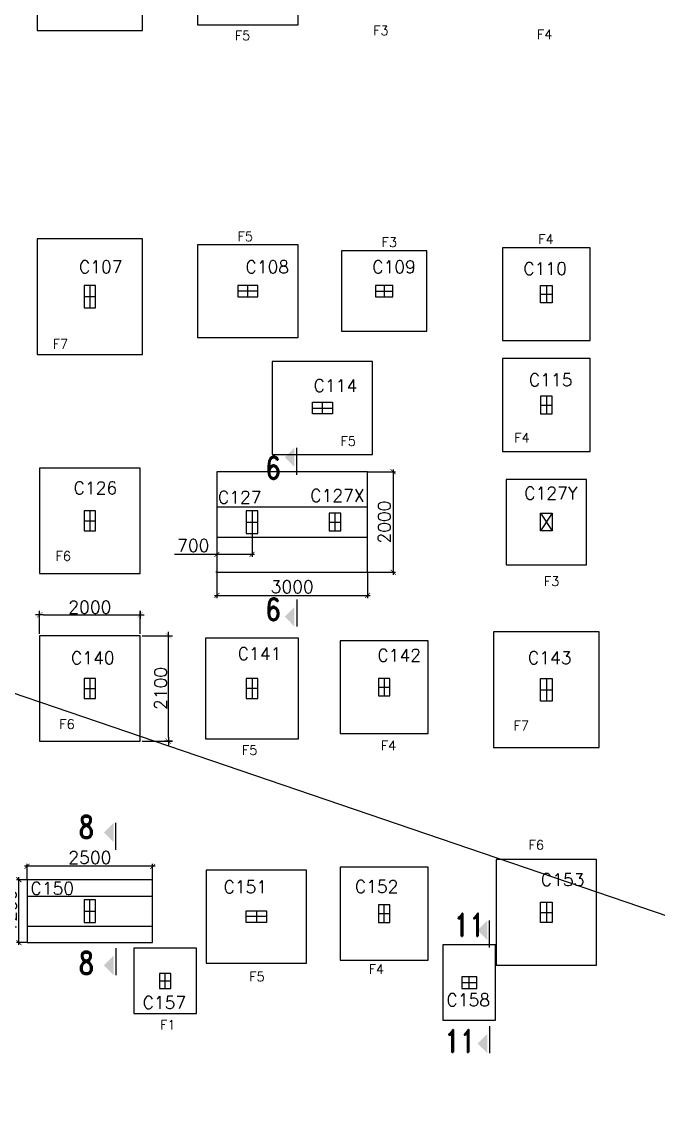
# Model space of a CAD drawing. Extents: x -135417 to 231627, y -456934 to -124458.
# Drawn here: x 51183 to 63851, y -383897 to -362100 of the extents above; entities that cross this region are included whole.
import ezdxf
from ezdxf.enums import TextEntityAlignment as Align

# ---------------------------------------------------------------- set-up
doc = ezdxf.new("R2010")
doc.units = 0
doc.header["$LTSCALE"] = 1000
doc.header["$MEASUREMENT"] = 0
doc.layers.get('0').update_dxf_attribs({"linetype": 'CONTINUOUS'})
doc.layers.get('DEFPOINTS').update_dxf_attribs({"linetype": 'CONTINUOUS'})
for name, color, linetype in [('BEAM', 4, 'CONTINUOUS'), ('COLU-1', 3, 'CONTINUOUS'), ('CON', 2, 'CONTINUOUS'), ('DIM', 9, 'CONTINUOUS'), ('ECPL', 5, 'CONTINUOUS'), ('FOOT', 4, 'CONTINUOUS'), ('SECT', 6, 'CONTINUOUS'), ('TXT1', 2, 'CONTINUOUS')]:
    doc.layers.add(name, color=color, linetype=linetype)
doc.styles.add('ROMAND', font='romand.shx')
doc.styles.add('ROMANS', font='r.shx', dxfattribs={"height": 250})
doc.dimstyles.new('INT', dxfattribs={"dimtxt": 200, "dimasz": 80, "dimexe": 80, "dimexo": 40, "dimgap": 30, "dimtad": 1, "dimdec": 0, "dimzin": 0, "dimtxsty": 'ROMANS', "dimblk": 'DIMTICK', "dimblk1": 'DIMTICK', "dimblk2": 'DIMTICK', "dimsah": 1, "dimcen": -0.25, "dimclrd": 7, "dimclre": 7, "dimclrt": 4, "dimazin": 3, "dimtfac": 1, "dimtdec": 0, "dimtix": 1, "dimtofl": 0, "dimtmove": 0, "dimatfit": 3, "dimtolj": 1, "dimtzin": 0})
doc.dimstyles.new('NEW', dxfattribs={"dimtxt": 250, "dimasz": 100, "dimexe": 50, "dimexo": 0.03, "dimgap": 50, "dimtad": 1, "dimdec": 0, "dimrnd": 1e-05, "dimzin": 0, "dimtxsty": 'ROMANS', "dimblk": 'ARCHTICK', "dimblk1": 'ARCHTICK', "dimblk2": 'ARCHTICK', "dimsah": 1, "dimcen": 0, "dimdle": 50, "dimclrd": 7, "dimclre": 7, "dimclrt": 4, "dimazin": 3, "dimtfac": 1, "dimtdec": 0, "dimtofl": 0, "dimtmove": 0, "dimatfit": 3, "dimtolj": 1, "dimtzin": 0})

# ---------------------------------------------------------------- blocks, each defined once
blk = doc.blocks.new('DIMTICK')
for p, q in [((-1, 0), (1, 0)), ((0, 1), (0, -1))]:
    blk.add_line(p, q)
at = {"color": 2, "const_width": 0.1}
blk.add_lwpolyline([(0.71, 0.71), (-0.71, -0.71)], dxfattribs=at)
blk = doc.blocks.new('*D106')
at = {"color": 7, "linetype": 'BYBLOCK'}
for p, q in [((53576, -374328), (54180, -374328)), ((54100, -376348), (54100, -374408)), ((53576, -376428), (54180, -376428))]:
    blk.add_line(p, q, dxfattribs=at)
at = {"layer": 'DEFPOINTS', "color": 0, "linetype": 'BYBLOCK'}
for p in [(53536, -374328), (54100, -374328), (53536, -376428)]:
    blk.add_point(p, dxfattribs=at)
at = {"color": 7, "linetype": 'BYBLOCK', "xscale": 80, "yscale": 80, "zscale": 80}
for p, rotation in [((54100, -374328), 90), ((54100, -376428), 270)]:
    blk.add_blockref('DIMTICK', p, dxfattribs=dict(at, rotation=rotation))
at = {"color": 4, "linetype": 'BYBLOCK', "insert": (53945, -375378), "char_height": 250, "attachment_point": 5, "rotation": 90, "style": 'ROMANS'}
blk.add_mtext('\\A1;2100', dxfattribs=at)
blk = doc.blocks.new('*D107')
at = {"color": 7, "linetype": 'BYBLOCK'}
for p, q in [((51536, -374288), (51536, -373833)), ((51616, -373913), (53456, -373913)), ((53536, -374288), (53536, -373833))]:
    blk.add_line(p, q, dxfattribs=at)
at = {"layer": 'DEFPOINTS', "color": 0, "linetype": 'BYBLOCK'}
for p in [(53536, -373913), (51536, -374328), (53536, -374328)]:
    blk.add_point(p, dxfattribs=at)
at = {"color": 7, "linetype": 'BYBLOCK', "xscale": 80, "yscale": 80, "zscale": 80, "rotation": 180}
blk.add_blockref('DIMTICK', (51536, -373913), dxfattribs=at)
at = {"color": 7, "linetype": 'BYBLOCK', "xscale": 80, "yscale": 80, "zscale": 80}
blk.add_blockref('DIMTICK', (53536, -373913), dxfattribs=at)
at = {"color": 4, "linetype": 'BYBLOCK', "insert": (52536, -373758), "char_height": 250, "attachment_point": 5, "style": 'ROMANS'}
blk.add_mtext('\\A1;2000', dxfattribs=at)
blk = doc.blocks.new('_ARCHTICK')
at = {"color": 0, "linetype": 'BYBLOCK', "const_width": 0.15}
blk.add_lwpolyline([(-0.5, -0.5), (0.5, 0.5)], dxfattribs=at)
blk = doc.blocks.new('*D109')
at = {"color": 7, "linetype": 'BYBLOCK'}
for p, q in [((58066, -371063), (58625, -371063)), ((58575, -371013), (58575, -373113)), ((58066, -373063), (58625, -373063))]:
    blk.add_line(p, q, dxfattribs=at)
at = {"layer": 'DEFPOINTS', "color": 0, "linetype": 'BYBLOCK'}
for p in [(58066, -371063), (58066, -373063), (58575, -373063)]:
    blk.add_point(p, dxfattribs=at)
at = {"color": 7, "linetype": 'BYBLOCK', "xscale": 100, "yscale": 100, "zscale": 100}
for p, rotation in [((58575, -371063), 90), ((58575, -373063), 270)]:
    blk.add_blockref('_ARCHTICK', p, dxfattribs=dict(at, rotation=rotation))
at = {"color": 4, "linetype": 'BYBLOCK', "insert": (58400, -372063), "char_height": 250, "attachment_point": 5, "rotation": 90, "style": 'ROMANS'}
blk.add_mtext('\\A1;2000', dxfattribs=at)
blk = doc.blocks.new('*D95')
at = {"color": 7, "linetype": 'BYBLOCK'}
for p, q in [((55066, -373063), (55066, -373577)), ((58066, -373063), (58066, -373577)), ((55016, -373527), (58116, -373527))]:
    blk.add_line(p, q, dxfattribs=at)
at = {"layer": 'DEFPOINTS', "color": 0, "linetype": 'BYBLOCK'}
for p in [(55066, -373063), (58066, -373063), (58066, -373527)]:
    blk.add_point(p, dxfattribs=at)
at = {"color": 7, "linetype": 'BYBLOCK', "xscale": 100, "yscale": 100, "zscale": 100, "rotation": 180}
blk.add_blockref('_ARCHTICK', (55066, -373527), dxfattribs=at)
at = {"color": 7, "linetype": 'BYBLOCK', "xscale": 100, "yscale": 100, "zscale": 100}
blk.add_blockref('_ARCHTICK', (58066, -373527), dxfattribs=at)
at = {"color": 4, "linetype": 'BYBLOCK', "insert": (56566, -373352), "char_height": 250, "attachment_point": 5, "style": 'ROMANS'}
blk.add_mtext('\\A1;3000', dxfattribs=at)
blk = doc.blocks.new('*D108')
at = {"color": 7, "linetype": 'BYBLOCK'}
for p, q in [((55066, -372288), (55066, -372757)), ((55766, -372288), (55766, -372757)), ((55066, -372707), (54224, -372707)), ((55816, -372707), (55066, -372707))]:
    blk.add_line(p, q, dxfattribs=at)
at = {"layer": 'DEFPOINTS', "color": 0, "linetype": 'BYBLOCK'}
for p in [(55066, -372288), (55766, -372288), (55066, -372707)]:
    blk.add_point(p, dxfattribs=at)
at = {"color": 7, "linetype": 'BYBLOCK', "xscale": 100, "yscale": 100, "zscale": 100, "rotation": 180}
blk.add_blockref('_ARCHTICK', (55066, -372707), dxfattribs=at)
at = {"color": 7, "linetype": 'BYBLOCK', "xscale": 100, "yscale": 100, "zscale": 100}
blk.add_blockref('_ARCHTICK', (55766, -372707), dxfattribs=at)
at = {"color": 4, "linetype": 'BYBLOCK', "insert": (54595, -372532), "char_height": 250, "attachment_point": 5, "style": 'ROMANS'}
blk.add_mtext('\\A1;700', dxfattribs=at)
blk = doc.blocks.new('*D99')
at = {"color": 7, "linetype": 'BYBLOCK'}
for p, q in [((53836, -378921), (51236, -378921)), ((51286, -379188), (51286, -378871)), ((53786, -379188), (53786, -378871))]:
    blk.add_line(p, q, dxfattribs=at)
at = {"layer": 'DEFPOINTS', "color": 0, "linetype": 'BYBLOCK'}
for p in [(51286, -378921), (51286, -379188), (53786, -379188)]:
    blk.add_point(p, dxfattribs=at)
at = {"color": 7, "linetype": 'BYBLOCK', "xscale": 100, "yscale": 100, "zscale": 100, "rotation": 180}
blk.add_blockref('_ARCHTICK', (51286, -378921), dxfattribs=at)
at = {"color": 7, "linetype": 'BYBLOCK', "xscale": 100, "yscale": 100, "zscale": 100}
blk.add_blockref('_ARCHTICK', (53786, -378921), dxfattribs=at)
at = {"color": 4, "linetype": 'BYBLOCK', "insert": (52536, -378746), "char_height": 250, "attachment_point": 5, "style": 'ROMANS'}
blk.add_mtext('\\A1;2500', dxfattribs=at)
blk = doc.blocks.new('*D100')
at = {"color": 7, "linetype": 'BYBLOCK'}
for p, q in [((51286, -379188), (51073, -379188)), ((51123, -380488), (51123, -379138)), ((51286, -380438), (51073, -380438))]:
    blk.add_line(p, q, dxfattribs=at)
at = {"layer": 'DEFPOINTS', "color": 0, "linetype": 'BYBLOCK'}
for p in [(51123, -379188), (51286, -379188), (51286, -380438)]:
    blk.add_point(p, dxfattribs=at)
at = {"color": 7, "linetype": 'BYBLOCK', "xscale": 100, "yscale": 100, "zscale": 100}
for p, rotation in [((51123, -379188), 90), ((51123, -380438), 270)]:
    blk.add_blockref('_ARCHTICK', p, dxfattribs=dict(at, rotation=rotation))
at = {"color": 4, "linetype": 'BYBLOCK', "insert": (50948, -379813), "char_height": 250, "attachment_point": 5, "rotation": 90, "style": 'ROMANS'}
blk.add_mtext('\\A1;1250', dxfattribs=at)

msp = doc.modelspace()

# ---------------------------------------------------------------- linework, layer by layer
msp.add_line((-135417.0874, -311875.0444), (231626.7135, -437071.8053))
at = {"layer": 'BEAM'}
for p, q in [((55066.385, -371838.1475), (55066.385, -373063.1475)), ((55066.385, -373063.1475), (55881.385, -373063.1475))]:
    msp.add_line(p, q, dxfattribs=at)
at = {"layer": 'COLU-1'}
for points in [[(52421.385, -367798.1475), (52651.385, -367798.1475), (52651.385, -367348.1475), (52421.385, -367348.1475), (52421.385, -367798.1475)], [(55481.385, -367348.1475), (55481.385, -367578.1475), (55881.385, -367578.1475), (55881.385, -367348.1475), (55481.385, -367348.1475)], [(58221.8336, -367348.1475), (58221.8336, -367578.1475), (58571.8336, -367578.1475), (58571.8336, -367348.1475), (58221.8336, -367348.1475)], [(61511.385, -367348.1475), (61741.385, -367348.1475), (61741.385, -367698.1475), (61511.385, -367698.1475), (61511.385, -367348.1475)], [(56966.385, -369908.1475), (56966.385, -369678.1475), (57366.385, -369678.1475), (57366.385, -369908.1475), (56966.385, -369908.1475)], [(61511.385, -369908.1475), (61741.385, -369908.1475), (61741.385, -369558.1475), (61511.385, -369558.1475), (61511.385, -369908.1475)], [(52421.385, -372238.1475), (52651.385, -372238.1475), (52651.385, -371838.1475), (52421.385, -371838.1475), (52421.385, -372238.1475)], [(55651.385, -372288.1475), (55881.385, -372288.1475), (55881.385, -371838.1475), (55651.385, -371838.1475), (55651.385, -372288.1475)], [(57301.385, -372238.1475), (57531.385, -372238.1475), (57531.385, -371888.1475), (57301.385, -371888.1475), (57301.385, -372238.1475)], [(61511.385, -371888.1475), (61741.385, -371888.1475), (61741.385, -372238.1475), (61511.385, -372238.1475), (61511.385, -371888.1475)], [(52421.385, -375578.1475), (52651.385, -375578.1475), (52651.385, -375178.1475), (52421.385, -375178.1475), (52421.385, -375578.1475)], [(55651.385, -375578.1475), (55881.385, -375578.1475), (55881.385, -375178.1475), (55651.385, -375178.1475), (55651.385, -375578.1475)], [(58281.385, -375528.1475), (58511.385, -375528.1475), (58511.385, -375178.1475), (58281.385, -375178.1475), (58281.385, -375528.1475)], [(61511.385, -375178.1475), (61741.385, -375178.1475), (61741.385, -375628.1475), (61511.385, -375628.1475), (61511.385, -375178.1475)], [(52421.385, -380038.1475), (52651.385, -380038.1475), (52651.385, -379588.1475), (52421.385, -379588.1475), (52421.385, -380038.1475)], [(58281.385, -380038.1475), (58511.385, -380038.1475), (58511.385, -379688.1475), (58281.385, -379688.1475), (58281.385, -380038.1475)], [(61511.385, -379638.1475), (61741.385, -379638.1475), (61741.385, -380038.1475), (61511.385, -380038.1475), (61511.385, -379638.1475)], [(56051.385, -379808.1475), (56051.385, -380038.1475), (55651.385, -380038.1475), (55651.385, -379808.1475), (56051.385, -379808.1475)], [(53921.385, -381353.1475), (54151.385, -381353.1475), (54151.385, -381053.1475), (53921.385, -381053.1475), (53921.385, -381353.1475)], [(60241.385, -381353.1475), (60241.385, -381123.1475), (59941.385, -381123.1475), (59941.385, -381353.1475), (60241.385, -381353.1475)]]:
    msp.add_lwpolyline(points, dxfattribs=at)
at = {"layer": 'DIM'}
msp.add_line((55066.385, -373059.0815), (55046.5703, -373059.0815), dxfattribs=at)
at = {"layer": 'ECPL'}
for p, q in [((52536.385, -367348.1475), (52536.385, -367798.1475)), ((55881.385, -367463.1475), (55481.385, -367463.1475)), ((55681.385, -367578.1475), (55681.385, -367348.1475)), ((58221.8336, -367463.1475), (58571.8336, -367463.1475)), ((58396.8336, -367348.1475), (58396.8336, -367578.1475)), ((61626.385, -367348.1475), (61626.385, -367698.1475)), ((52421.385, -367573.1475), (52651.385, -367573.1475)), ((61511.385, -367523.1475), (61741.385, -367523.1475)), ((57166.385, -369908.1475), (57166.385, -369678.1475)), ((61626.385, -369558.1475), (61626.385, -369908.1475)), ((56966.385, -369793.1475), (57366.385, -369793.1475)), ((61511.385, -369733.1475), (61741.385, -369733.1475)), ((52536.385, -371838.1475), (52536.385, -372238.1475)), ((55766.385, -371838.1475), (55766.385, -372288.1475)), ((52421.385, -372038.1475), (52651.385, -372038.1475)), ((55651.385, -372063.1475), (55881.385, -372063.1475)), ((57301.385, -372063.1475), (57531.385, -372063.1475)), ((57416.385, -371888.1475), (57416.385, -372238.1475)), ((61511.385, -371888.1475), (61741.385, -372238.1475)), ((61741.385, -371888.1475), (61511.385, -372238.1475)), ((52536.385, -375178.1475), (52536.385, -375578.1475)), ((55766.385, -375178.1475), (55766.385, -375578.1475)), ((58396.385, -375178.1475), (58396.385, -375528.1475)), ((61626.385, -375178.1475), (61626.385, -375628.1475)), ((52421.385, -375378.1475), (52651.385, -375378.1475)), ((55881.385, -375378.1475), (55651.385, -375378.1475)), ((58281.385, -375353.1475), (58511.385, -375353.1475)), ((61511.385, -375403.1475), (61741.385, -375403.1475)), ((52536.385, -380038.1475), (52536.385, -379588.1475)), ((58396.385, -380038.1475), (58396.385, -379688.1475)), ((61626.385, -379638.1475), (61626.385, -380038.1475)), ((52421.385, -379813.1475), (52651.385, -379813.1475)), ((56051.385, -379923.1475), (55651.385, -379923.1475)), ((55851.385, -379808.1475), (55851.385, -380038.1475)), ((58281.385, -379863.1475), (58396.385, -379863.1475)), ((58396.385, -379863.1475), (58511.385, -379863.1475)), ((61511.385, -379838.1475), (61741.385, -379838.1475)), ((53921.385, -381203.1475), (54151.385, -381203.1475)), ((54036.385, -381353.1475), (54036.385, -381053.1475)), ((60091.385, -381353.1475), (60091.385, -381123.1475)), ((59941.385, -381238.1475), (60241.385, -381238.1475))]:
    msp.add_line(p, q, dxfattribs=at)
at = {"layer": 'FOOT'}
for p, q in [((55066.385, -371763.1475), (58066.385, -371763.1475)), ((55066.385, -372363.1475), (58066.385, -372363.1475)), ((51286.385, -379513.1475), (53786.385, -379513.1475)), ((51286.385, -380113.1475), (53786.385, -380113.1475))]:
    msp.add_line(p, q, dxfattribs=at)
for points in [[(51486.385, -362269.6487), (53586.385, -362269.6487), (53586.385, -359969.6487), (51486.385, -359969.6487)], [(54681.385, -360308.1475), (54681.385, -362158.1475), (56681.385, -362158.1475), (56681.385, -360308.1475)], [(51486.385, -368723.1475), (53586.385, -368723.1475), (53586.385, -366423.1475), (51486.385, -366423.1475)], [(54681.385, -366538.1475), (54681.385, -368388.1475), (56681.385, -368388.1475), (56681.385, -366538.1475)], [(60751.385, -368448.1475), (62501.385, -368448.1475), (62501.385, -366598.1475), (60751.385, -366598.1475)], [(59246.8336, -368263.1475), (59246.8336, -366663.1475), (57546.8336, -366663.1475), (57546.8336, -368263.1475)], [(60751.385, -370658.1475), (62501.385, -370658.1475), (62501.385, -368808.1475), (60751.385, -368808.1475)], [(56166.385, -368868.1475), (56166.385, -370718.1475), (58166.385, -370718.1475), (58166.385, -368868.1475)], [(51536.385, -373088.1475), (53536.385, -373088.1475), (53536.385, -370988.1475), (51536.385, -370988.1475)], [(55066.385, -373063.1475), (58066.385, -373063.1475), (58066.385, -371063.1475), (55066.385, -371063.1475)], [(60826.385, -372913.1475), (62426.385, -372913.1475), (62426.385, -371213.1475), (60826.385, -371213.1475)], [(60576.385, -376553.1475), (62676.385, -376553.1475), (62676.385, -374253.1475), (60576.385, -374253.1475)], [(51536.385, -376428.1475), (53536.385, -376428.1475), (53536.385, -374328.1475), (51536.385, -374328.1475)], [(54841.385, -376378.1475), (56691.385, -376378.1475), (56691.385, -374378.1475), (54841.385, -374378.1475)], [(57521.385, -376278.1475), (59271.385, -376278.1475), (59271.385, -374428.1475), (57521.385, -374428.1475)], [(60626.385, -380888.1475), (62626.385, -380888.1475), (62626.385, -378788.1475), (60626.385, -378788.1475)], [(56851.385, -380848.1475), (56851.385, -378998.1475), (54851.385, -378998.1475), (54851.385, -380848.1475)], [(57521.385, -380788.1475), (59271.385, -380788.1475), (59271.385, -378938.1475), (57521.385, -378938.1475)], [(51286.385, -380438.1475), (53786.385, -380438.1475), (53786.385, -379188.1475), (51286.385, -379188.1475)], [(53411.385, -381853.1475), (54661.385, -381853.1475), (54661.385, -380553.1475), (53411.385, -380553.1475)], [(59566.385, -381988.1475), (60616.385, -381988.1475), (60616.385, -380488.1475), (59566.385, -380488.1475)]]:
    msp.add_lwpolyline(points, close=True, dxfattribs=at)
at = {"layer": 'SECT'}
for p, q in [((56655.1992, -371119.3712), (56655.1992, -370582.1709)), ((56655.1992, -373606.7768), (56655.1992, -374143.9772)), ((53053.3119, -378590.4356), (53053.3119, -378053.2353)), ((60495.4196, -380539.5716), (60495.4196, -380002.3712)), ((53053.3119, -380551.8529), (53053.3119, -381089.0532)), ((60495.4196, -382107.8075), (60495.4196, -382645.0078))]:
    msp.add_line(p, q, dxfattribs=at)
for points in [[(56610.8514, -370969.5135), (56610.8514, -370582.1709), (56417.7346, -370776.3968)], [(56610.8514, -373756.6345), (56610.8514, -374143.9772), (56417.7346, -373949.7513)], [(53008.9641, -378440.578), (53008.9641, -378053.2353), (52815.8473, -378247.4612)], [(60451.0718, -380389.7139), (60451.0718, -380002.3712), (60257.9551, -380196.5972)], [(53008.9641, -380701.7105), (53008.9641, -381089.0532), (52815.8473, -380894.8273)], [(60451.0718, -382257.6652), (60451.0718, -382645.0078), (60257.9551, -382450.7819)]]:
    msp.add_solid(points, dxfattribs=at)

# ---------------------------------------------------------------- texts
at = {"layer": 'CON', "style": 'ROMAND'}
for s, height, p in [('F3', 187.5, (58177.4574, -362364.5468)), ('F4', 187.5, (61439.9492, -362443.1519)), ('F5', 187.5, (55425.1228, -362466.0212)), ('F5', 187.5, (55477.3744, -366467.4771)), ('F3', 187.5, (58347.7626, -366582.5656)), ('F4', 187.5, (61466.6911, -366520.7761)), ('C107', 250, (52319.7227, -367105.7083)), ('C108', 250, (55635.5629, -367105.7083)), ('C109', 250, (58158.3852, -367105.7083)), ('C110', 250, (61168.0369, -367140.1297)), ('F7', 187.5, (51797.8411, -368610.7719)), ('C114', 250, (56992.2086, -369470.3056)), ('C115', 250, (61279.0796, -369356.1121)), ('F4', 187.5, (60986.5097, -370477.7285)), ('F5', 187.5, (57527.1333, -370544.5272)), ('C126', 250, (52212.7857, -371508.7132)), ('C127X', 250, (56924.7486, -371661.3567)), ('C127Y', 250, (61185.8445, -371614.2746)), ('C127', 250, (55086.2656, -371694.9712)), ('F6', 187.5, (51854.8047, -372833.7945)), ('F3', 187.5, (61578.4765, -373336.247)), ('C140', 250, (52160.407, -374894.8067)), ('C141', 250, (55481.253, -374810.3425)), ('C142', 250, (58262.5511, -374843.2196)), ('C143', 250, (61260.1758, -374891.9402)), ('F6', 187.5, (51928.5984, -376182.3374)), ('F7', 187.5, (60972.8787, -376213.5799)), ('F4', 187.5, (58330.3139, -376609.4978)), ('F5', 187.5, (55565.2334, -376700.359)), ('F6', 187.5, (61273.1078, -378588.5972)), ('C150', 250, (51354.3205, -379484.4907)), ('C151', 250, (55198.332, -379455.2555)), ('C152', 250, (57813.4704, -379448.9144)), ('C153', 250, (61515.8458, -379312.5697)), ('F4', 187.5, (58089.3358, -381063.6913)), ('F5', 187.5, (55710.866, -381211.0134)), ('C157', 250, (53587.4656, -381760.5349)), ('C158', 250, (59637.2544, -381706.796)), ('F1', 187.5, (53934.1162, -382171.8881))]:
    msp.add_text(s, height=height, dxfattribs=at).set_placement(p)
at = {"layer": 'TXT1', "color": 2, "style": 'ROMAND', "width": 0.8}
for s, height, p in [('6', 449.6611, (56184.2621, -370983.9022)), ('6', 449.6611, (56184.2621, -373801.0251)), ('8', 449.6611, (52465.7546, -378135.4877)), ('11', 449.66108, (60093.0512, -380084.6236)), ('8', 449.6611, (52465.7546, -380844.5268)), ('11', 449.66108, (59907.8624, -382400.4815))]:
    msp.add_text(s, height=height, dxfattribs=at).set_placement(p, align=Align.MIDDLE)

# ---------------------------------------------------------------- dimensions: what is measured, and where the dimension line sits
at = {"layer": 'DIM'}
for base, p1, p2, picture, middle in [((58574.6919, -373063.1475), (58066.385, -371063.1475), (58066.385, -373063.1475), '*D109', (58399.6919, -372063.1475)), ((51122.5025, -379188.1175), (51286.385, -380438.1475), (51286.385, -379188.1175), '*D100', (50947.5025, -379813.1325))]:
    dim = msp.add_linear_dim(base=base, p1=p1, p2=p2, angle=90, dimstyle='NEW', dxfattribs=at)
    dim.commit()
    dim.dimension.update_dxf_attribs({"geometry": picture, "text_midpoint": middle})
for base, p1, p2, picture, middle in [((55066.385, -372706.9326), (55766.385, -372288.1475), (55066.385, -372288.1475), '*D108', (54594.9564, -372531.9326)), ((58066.385, -373527.4636), (55066.385, -373063.1475), (58066.385, -373063.1475), '*D95', (56566.385, -373352.4636)), ((51286.385, -378920.5546), (53786.385, -379188.1475), (51286.385, -379188.1475), '*D99', (52536.385, -378745.5546))]:
    dim = msp.add_linear_dim(base=base, p1=p1, p2=p2, dimstyle='NEW', dxfattribs=at)
    dim.commit()
    dim.dimension.update_dxf_attribs({"geometry": picture, "text_midpoint": middle})
at = {"layer": 'FOOT'}
dim = msp.add_linear_dim(base=(53536.385, -373913.2763), p1=(51536.385, -374328.1475), p2=(53536.385, -374328.1475), dimstyle='INT', dxfattribs=at)
dim.commit()
dim.dimension.update_dxf_attribs({"geometry": '*D107', "text_midpoint": (52536.385, -373758.2763)})
dim = msp.add_linear_dim(base=(54100.3767, -374328.1475), p1=(53536.385, -376428.1475), p2=(53536.385, -374328.1475), angle=90, dimstyle='INT', dxfattribs=at)
dim.commit()
dim.dimension.update_dxf_attribs({"geometry": '*D106', "text_midpoint": (53945.3767, -375378.1475)})

doc.saveas('drawing.dxf')
